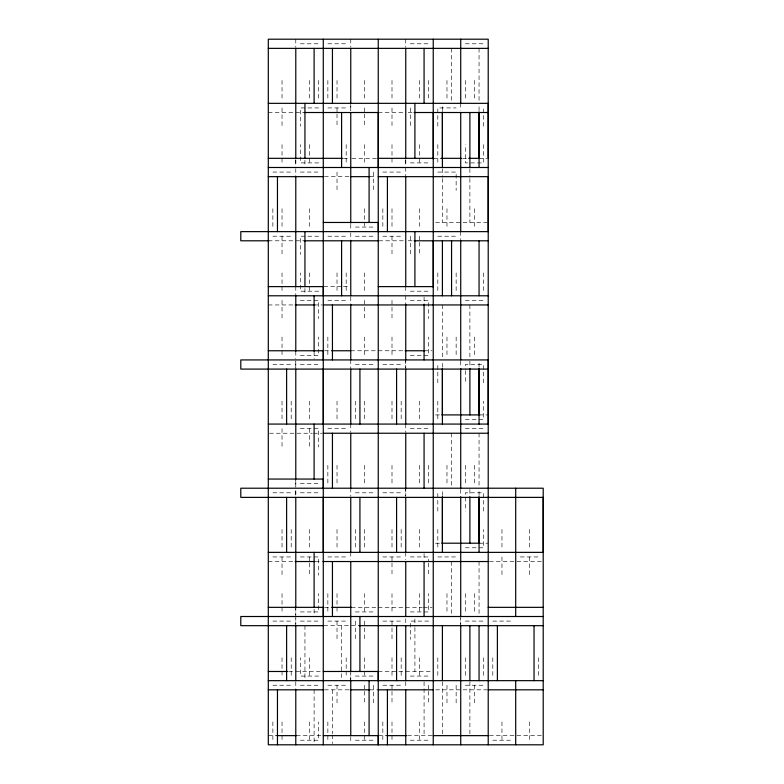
<?xml version="1.0" encoding="UTF-8"?>
<svg xmlns="http://www.w3.org/2000/svg" width="784" height="784" viewBox="0 0 784 784"><rect width="100%" height="100%" fill="white"/><g stroke="black" fill="none" stroke-linecap="round" stroke-linejoin="round"><path stroke-width="0.59" stroke-dasharray="3.92 2.94" d="M295.784 616.508L295.784 624.525L295.784 618.801M295.784 607.345L295.784 615.362L295.784 608.492M295.784 159.475L295.784 165.199L295.784 158.329M350.762 680.659L350.762 673.779M350.762 110.221L350.762 104.488M405.749 159.475L405.749 165.199L405.749 158.329M437.815 511.129L437.815 492.803M437.815 382.837L437.815 370.616M437.815 369.401L437.815 364.511M437.815 126.253L437.815 114.033M437.815 112.818L437.815 107.927L456.141 107.927M442.401 495.547L442.401 489.441M442.401 367.255L442.401 361.15M442.401 110.681L442.401 104.566M460.727 616.508L460.727 624.525L460.727 618.801M479.053 495.547L479.053 489.441M479.053 367.255L479.053 361.15M479.053 110.681L479.053 104.566M483.64 511.129L483.64 492.803L465.314 492.803L465.314 511.129M483.64 382.837L483.64 370.616M483.64 369.401L483.64 364.511L465.314 364.511L465.314 369.401M483.64 126.253L483.64 114.033M483.64 112.818L483.64 107.927M300.36 43.786L318.686 43.786M327.859 43.786L346.185 43.786M410.326 43.786L428.652 43.786M465.314 43.786L483.64 43.786M318.686 107.927L300.36 107.927L300.36 126.253M327.859 107.927L346.185 107.927M268.295 112.514L304.947 112.514M378.251 112.514L405.749 112.514M408.141 112.514L414.109 112.514M343.431 158.329L350.762 158.329M351.957 158.329L378.251 158.329M433.238 158.329L442.401 158.329M462.56 158.329L467.45 158.329M479.053 158.329L487.07 158.329M318.686 162.905L300.36 162.905L300.36 144.579M410.326 162.905L428.652 162.905M272.871 172.068L291.197 172.068M300.36 172.068L318.686 172.068M382.837 172.068L401.163 172.068M437.815 172.068L456.141 172.068L456.141 190.404M324.468 176.655L350.762 176.655M369.891 176.655L375.859 176.655M435.63 222.47L488.216 222.47M355.348 227.056L373.674 227.056M272.871 236.219L291.197 236.219M318.686 236.219L300.36 236.219L300.36 254.545M327.859 236.219L346.185 236.219M355.348 236.219L373.674 236.219M382.837 236.219L401.163 236.219M437.815 236.219L456.141 236.219M268.295 240.796L304.947 240.796M378.868 240.796L405.749 240.796M408.141 240.796L414.109 240.796M323.88 286.621L342.206 286.621M343.431 286.621L348.321 286.621M318.686 291.197L300.36 291.197L300.36 272.871M410.326 291.197L428.652 291.197M300.36 300.36L318.686 300.36L318.686 318.686M327.859 300.36L346.185 300.36M410.326 300.36L428.652 300.36L428.652 318.686M465.314 300.36L483.64 300.36M268.295 304.947L295.784 304.947M314.11 304.947L322.048 304.947M324.468 350.762L331.642 350.762M350.762 350.762L405.749 350.762M424.075 350.762L432.092 350.762M300.36 355.348L318.686 355.348L318.686 337.022M410.326 355.348L428.652 355.348L428.652 337.022M272.871 364.511L291.197 364.511M300.36 364.511L318.686 364.511M355.348 364.511L373.674 364.511M382.837 364.511L401.163 364.511M435.532 414.912L442.401 414.912M479.053 414.912L488.216 414.912M465.314 419.489L483.64 419.489L483.64 401.163M300.36 428.652L318.686 428.652L318.686 446.978M327.859 428.652L346.185 428.652M410.326 428.652L428.652 428.652M465.314 428.652L483.64 428.652M269.51 433.238L312.277 433.238M313.502 433.238L322.048 433.238M300.36 483.64L318.686 483.64M272.871 492.803L291.197 492.803M300.36 492.803L318.686 492.803M355.348 492.803L373.674 492.803M382.837 492.803L401.163 492.803M435.532 543.204L442.401 543.204M479.053 543.204L488.216 543.204M465.314 547.781L483.64 547.781L483.64 529.455M272.871 556.944L291.197 556.944M300.36 556.944L318.686 556.944L318.686 575.27M327.859 556.944L346.185 556.944M382.837 556.944L401.163 556.944M410.326 556.944L428.652 556.944L428.652 561.834M437.815 556.944L456.141 556.944M520.292 556.944L538.618 556.944M268.295 561.53L295.784 561.53M315.256 561.53L323.273 561.53M489.441 561.53L541.979 561.53M324.498 607.345L331.828 607.345M351.379 607.345L375.81 607.345M378.251 607.345L422.243 607.345M423.458 607.345L432.092 607.345M300.36 611.932L318.686 611.932L318.686 593.596M355.348 611.932L373.674 611.932M410.326 611.932L428.652 611.932L428.652 593.596M272.871 621.095L291.197 621.095M300.36 621.095L318.686 621.095M327.859 621.095L346.185 621.095M382.837 621.095L401.163 621.095M428.652 621.095L410.326 621.095L410.326 639.421M465.314 621.095L483.64 621.095M492.803 621.095L511.129 621.095M323.88 625.671L359.131 625.671M288.61 671.486L294.588 671.486M295.784 671.486L321.44 671.486M378.251 671.486L432.013 671.486M318.686 676.073L300.36 676.073L300.36 657.747M355.348 676.073L373.674 676.073M410.326 676.073L428.652 676.073M272.871 685.236L291.197 685.236M300.36 685.236L318.686 685.236M327.859 685.236L346.185 685.236M382.837 685.236L401.163 685.236M465.314 685.236L483.64 685.236M324.419 689.822L348.929 689.822M369.891 689.822L378.251 689.822M435.679 689.822L487.001 689.822M268.295 735.637L276.84 735.637M296.391 735.637L322.048 735.637M378.251 735.637L386.62 735.637M407.582 735.637L432.092 735.637M489.441 735.637L541.979 735.637M300.36 740.214L318.686 740.214L318.686 721.888M355.348 740.214L373.674 740.214M410.326 740.214L428.652 740.214M492.803 740.214L511.129 740.214M538.618 657.747L538.618 676.073M529.455 529.455L529.455 547.781M529.455 556.944L529.455 575.27M529.455 721.888L529.455 740.214M501.966 529.455L501.966 547.781M501.966 556.944L501.966 575.27M501.966 721.888L501.966 740.214M492.803 657.747L492.803 676.073M483.64 144.579L483.64 162.905L465.314 162.905L465.314 144.579M483.64 272.871L483.64 291.197M483.64 657.747L483.64 676.073M479.053 48.363L479.053 102.126M479.053 433.238L479.053 487.001M479.053 561.53L479.053 615.283M474.477 80.438L474.477 98.764M474.477 208.73L474.477 227.056M474.477 337.022L474.477 355.348M474.477 465.314L474.477 483.64M474.477 593.596L474.477 611.932M474.477 685.236L474.477 703.562M469.89 168.717L469.89 177.262M469.89 178.487L469.89 222.47M469.89 304.947L469.89 358.709M469.89 361.15L469.89 367.255M469.89 489.441L469.89 495.547M469.89 681.874L469.89 735.637M465.314 80.438L465.314 98.764M465.314 370.616L465.314 382.837M465.314 465.314L465.314 483.64M465.314 593.596L465.314 611.932M465.314 657.747L465.314 676.073M460.727 103.341L460.727 110.221M460.727 231.633L460.727 239.659M460.727 361.15L460.727 367.255M460.727 489.441L460.727 495.547M456.141 272.871L456.141 291.197M456.141 337.022L456.141 355.348M456.141 685.236L456.141 703.562M451.564 48.363L451.564 102.126M451.564 433.238L451.564 487.001M451.564 561.53L451.564 615.283M446.978 80.438L446.978 98.764M446.978 208.73L446.978 227.056M446.978 337.022L446.978 355.348M446.978 465.314L446.978 483.64M446.978 593.596L446.978 611.932M446.978 685.236L446.978 703.562M442.401 168.717L442.401 177.262M442.401 178.487L442.401 222.47M442.401 304.947L442.401 358.709M442.401 681.874L442.401 735.637M437.815 144.579L437.815 162.905M437.815 272.871L437.815 291.197M437.815 401.163L437.815 419.489M437.815 529.455L437.815 547.781M437.815 657.747L437.815 676.073M428.652 80.438L428.652 98.764M428.652 465.314L428.652 483.64M428.652 563.059L428.652 575.27M428.652 685.236L428.652 690.126M428.652 691.341L428.652 703.562M424.075 296.999L424.075 304.339M424.075 553.582L424.075 559.698M424.075 681.874L424.075 735.637M419.489 80.438L419.489 98.764M419.489 144.579L419.489 162.905M419.489 208.73L419.489 227.056M419.489 236.219L419.489 241.109M419.489 242.325L419.489 254.545M419.489 401.163L419.489 419.489M419.489 465.314L419.489 483.64M419.489 529.455L419.489 547.781M419.489 593.596L419.489 611.932M419.489 657.747L419.489 676.073M419.489 721.888L419.489 740.214M414.912 618.948L414.912 626.279M414.912 627.504L414.912 671.486M410.326 107.927L410.326 126.253M410.326 236.219L410.326 254.545M405.749 39.2L405.749 47.216M405.749 167.492L405.749 176.655M405.749 286.621L405.749 293.49M405.749 295.784L405.749 304.339M405.749 424.075L405.749 432.092M405.749 552.367L405.749 559.698M405.749 618.801L405.749 624.525M405.749 681.796L405.749 687.989M401.163 401.163L401.163 419.489M401.163 529.455L401.163 547.781M401.163 657.747L401.163 676.073M392 80.438L392 98.764M392 107.927L392 126.253M392 144.579L392 162.905M392 208.73L392 227.056M392 236.219L392 254.545M392 300.36L392 318.686M392 337.022L392 355.348M392 401.163L392 419.489M392 465.314L392 483.64M392 529.455L392 547.781M392 556.944L392 561.834M392 563.059L392 575.27M392 593.596L392 611.932M392 621.095L392 639.421M392 657.747L392 676.073M392 685.236L392 690.126M392 691.341L392 703.562M392 721.888L392 740.214M382.837 208.73L382.837 227.056M382.837 721.888L382.837 740.214M373.674 172.068L373.674 190.404M373.674 685.236L373.674 703.562M364.511 80.438L364.511 98.764M364.511 107.927L364.511 112.818M364.511 114.033L364.511 126.253M364.511 144.579L364.511 162.905M364.511 208.73L364.511 220.941M364.511 222.166L364.511 227.056M364.511 272.871L364.511 291.197M364.511 300.36L364.511 318.686M364.511 337.022L364.511 355.348M364.511 401.163L364.511 419.489M364.511 465.314L364.511 483.64M364.511 529.455L364.511 547.781M364.511 593.596L364.511 611.932M364.511 621.095L364.511 639.421M364.511 657.747L364.511 669.967M364.511 671.182L364.511 676.073M364.511 685.236L364.511 690.126M364.511 691.341L364.511 703.562M364.511 721.888L364.511 740.214M355.348 401.163L355.348 419.489M355.348 529.455L355.348 547.781M355.348 621.095L355.348 639.421M350.762 39.2L350.762 47.216M350.762 103.341L350.762 110.681M350.762 224.302L350.762 230.418M350.762 232.779L350.762 239.659M350.762 296.999L350.762 304.339M350.762 359.925L350.762 367.941M350.762 424.075L350.762 432.092M350.762 488.216L350.762 496.233M350.762 552.367L350.762 559.237M350.762 671.486L350.762 679.512M350.762 736.784L350.762 742.507M346.185 144.579L346.185 162.905M346.185 272.871L346.185 291.197M346.185 657.747L346.185 669.967M346.185 671.182L346.185 676.073M341.599 625.671L341.599 679.434M337.022 80.438L337.022 98.764M337.022 107.927L337.022 112.818M337.022 114.033L337.022 126.253M337.022 172.068L337.022 190.404M337.022 272.871L337.022 291.197M337.022 401.163L337.022 419.489M337.022 465.314L337.022 483.64M337.022 529.455L337.022 547.781M337.022 593.596L337.022 611.932M337.022 621.095L337.022 639.421M337.022 685.236L337.022 703.562M332.436 689.822L332.436 733.804M332.436 735.029L332.436 743.575M327.859 80.438L327.859 98.764M327.859 337.022L327.859 355.348M327.859 465.314L327.859 483.64M327.859 593.596L327.859 611.932M327.859 721.888L327.859 740.214M318.686 80.438L318.686 98.764M314.11 351.379L314.11 358.709M314.11 609.178L314.11 615.283M314.11 689.822L314.11 742.36M309.523 80.438L309.523 98.764M309.523 144.579L309.523 162.905M309.523 208.73L309.523 227.056M309.523 272.871L309.523 291.197M309.523 401.163L309.523 419.489M309.523 428.652L309.523 446.978M309.523 529.455L309.523 547.781M309.523 556.944L309.523 561.834M309.523 563.059L309.523 575.27M309.523 657.747L309.523 676.073M309.523 721.888L309.523 740.214M304.947 160.161L304.947 165.052M304.947 288.453L304.947 294.559M304.947 625.671L304.947 679.434M295.784 39.2L295.784 47.216M295.784 168.638L295.784 176.655M295.784 286.621L295.784 295.784M295.784 351.379L295.784 358.709M295.784 681.796L295.784 689.822M291.197 401.163L291.197 419.489M291.197 529.455L291.197 547.781M291.197 657.747L291.197 676.073M282.034 80.438L282.034 98.764M282.034 107.927L282.034 126.253M282.034 144.579L282.034 162.905M282.034 208.73L282.034 227.056M282.034 236.219L282.034 254.545M282.034 272.871L282.034 291.197M282.034 300.36L282.034 318.686M282.034 337.022L282.034 355.348M282.034 401.163L282.034 419.489M282.034 428.652L282.034 446.978M282.034 529.455L282.034 547.781M282.034 556.944L282.034 575.27M282.034 593.596L282.034 611.932M282.034 657.747L282.034 669.967M282.034 671.182L282.034 676.073M282.034 721.888L282.034 740.214M272.871 208.73L272.871 227.056M272.871 721.888L272.871 740.214M295.784 490.51L295.784 496.233L295.784 490.51M295.784 480.2L295.784 487.07L295.784 480.2M295.784 361.071L295.784 367.941L295.784 361.071M405.749 488.216L405.749 496.233L405.749 488.216M405.749 359.925L405.749 367.941L405.749 359.925"/><path stroke-width="1.18" d="M323.273 616.508L323.273 607.345L268.295 607.345M323.273 552.367L323.273 497.379M323.273 488.216L323.273 479.053L268.295 479.053M323.273 424.075L323.273 369.088M323.273 359.925L323.273 350.762L268.295 350.762M323.273 295.784L323.273 286.621L268.295 286.621M378.251 680.659L378.251 671.486L323.273 671.486M378.251 231.633L378.251 222.47L323.273 222.47M378.251 167.492L378.251 112.514L304.153 112.514M433.238 287.228L433.238 240.796M433.238 112.514L433.238 744.8M442.401 543.204L442.401 496.772M442.401 414.912L442.401 368.48M442.401 158.329L442.401 111.896M479.053 543.204L479.053 496.772M479.053 414.912L479.053 368.48M479.053 158.329L479.053 111.896M488.216 158.329L488.216 103.341L268.295 103.341M268.295 48.363L488.216 48.363M414.109 112.514L488.216 112.514M268.295 158.329L342.392 158.329M378.251 158.329L433.846 158.329M441.176 158.329L461.335 158.329M468.665 158.329L479.661 158.329M268.295 167.492L488.216 167.492M268.295 176.655L323.273 176.655M350.762 176.655L369.891 176.655M378.251 176.655L488.216 176.655L488.216 231.633L240.796 231.633L240.796 240.796L268.902 240.796M304.153 240.796L378.251 240.796M414.109 240.796L488.216 240.796M378.251 286.621L433.238 286.621M268.295 295.784L488.216 295.784M295.166 304.947L314.903 304.947M323.273 304.947L488.216 304.947M331.642 350.762L350.762 350.762M405.132 350.762L424.683 350.762M488.216 369.088L240.796 369.088L240.796 359.925L488.216 359.925L488.216 424.075L268.295 424.075M441.794 414.912L479.847 414.912M323.273 433.238L488.216 433.238M441.794 543.204L479.847 543.204M268.295 552.367L543.204 552.367L543.204 497.379L240.796 497.379L240.796 488.216L543.204 488.216L543.204 744.8L268.295 744.8L268.295 39.2L488.216 39.2L488.216 744.8M295.166 561.53L314.717 561.53M323.273 561.53L488.216 561.53M331.828 607.345L351.379 607.345M488.216 607.345L543.204 607.345M543.204 616.508L240.796 616.508L240.796 625.671L323.273 625.671M359.131 625.671L543.204 625.671M268.295 671.486L287.414 671.486M268.295 680.659L543.204 680.659M268.295 689.822L323.273 689.822M350.154 689.822L369.705 689.822M378.251 689.822L433.238 689.822M488.216 689.822L543.204 689.822M276.84 735.637L296.391 735.637M323.273 735.637L378.251 735.637L378.251 744.8L378.251 39.2M386.806 735.637L406.357 735.637M433.238 735.637L488.216 735.637M534.041 625.671L534.041 680.659M515.705 488.216L515.705 616.508M515.705 680.659L515.705 744.8M497.379 625.671L497.379 680.659M479.053 112.514L479.053 167.492M479.053 240.796L479.053 295.784M479.053 369.088L479.053 424.075M479.053 497.379L479.053 552.367M479.053 625.671L479.053 680.659M469.89 112.514L469.89 167.492M469.89 368.48L469.89 414.912M469.89 496.772L469.89 543.204M469.89 625.671L469.89 680.659M460.727 39.2L460.727 103.341M460.727 112.514L460.727 231.633M460.727 240.796L460.727 359.925M460.727 368.48L460.727 488.216M460.727 496.772L460.727 616.508M460.727 625.671L460.727 744.8M451.564 240.796L451.564 295.784M442.401 112.514L442.401 167.492M442.401 240.796L442.401 295.784M442.401 369.088L442.401 424.075M442.401 497.379L442.401 552.367M442.401 625.671L442.401 680.659M433.238 39.2L433.238 158.936M424.075 48.363L424.075 103.341M424.075 304.339L424.075 359.925M424.075 433.238L424.075 488.216M424.075 561.53L424.075 616.508M414.912 103.341L414.912 158.329M414.912 231.633L414.912 286.621M405.749 48.363L405.749 158.329M405.749 176.655L405.749 286.621M405.749 304.339L405.749 359.925M405.749 369.088L405.749 424.075M405.749 433.238L405.749 488.216M405.749 497.379L405.749 552.367M405.749 561.53L405.749 616.508M405.749 625.671L405.749 680.659M405.749 689.822L405.749 744.8M396.586 369.088L396.586 424.075M396.586 497.379L396.586 552.367M396.586 625.671L396.586 680.659M387.414 176.655L387.414 231.633M387.414 689.822L387.414 744.8M369.088 167.492L369.088 222.47M369.088 680.659L369.088 735.637M359.925 369.088L359.925 424.075M359.925 497.379L359.925 552.367M359.925 616.508L359.925 671.486M350.762 48.363L350.762 103.341M350.762 112.514L350.762 223.087M350.762 240.796L350.762 295.784M350.762 304.339L350.762 359.925M350.762 369.088L350.762 424.075M350.762 433.238L350.762 488.216M350.762 497.379L350.762 552.367M350.762 561.53L350.762 671.486M350.762 680.659L350.762 735.637M341.599 112.514L341.599 167.492M341.599 240.796L341.599 295.784M332.436 48.363L332.436 103.341M332.436 304.947L332.436 359.925M332.436 433.238L332.436 488.216M332.436 561.53L332.436 616.508M323.273 39.2L323.273 744.8M314.11 48.363L314.11 103.341M314.11 295.784L314.11 351.379M314.11 424.075L314.11 479.053M314.11 552.367L314.11 607.345M304.947 103.341L304.947 158.329M304.947 231.633L304.947 286.621M295.784 48.363L295.784 158.329M295.784 176.655L295.784 286.621M295.784 295.784L295.784 351.379M295.784 369.088L295.784 479.053M295.784 497.379L295.784 607.345M295.784 625.671L295.784 680.659M295.784 689.822L295.784 744.8M286.621 369.088L286.621 424.075M286.621 497.379L286.621 552.367M286.621 625.671L286.621 680.659M277.458 176.655L277.458 231.633M277.458 689.822L277.458 744.8"/></g></svg>
